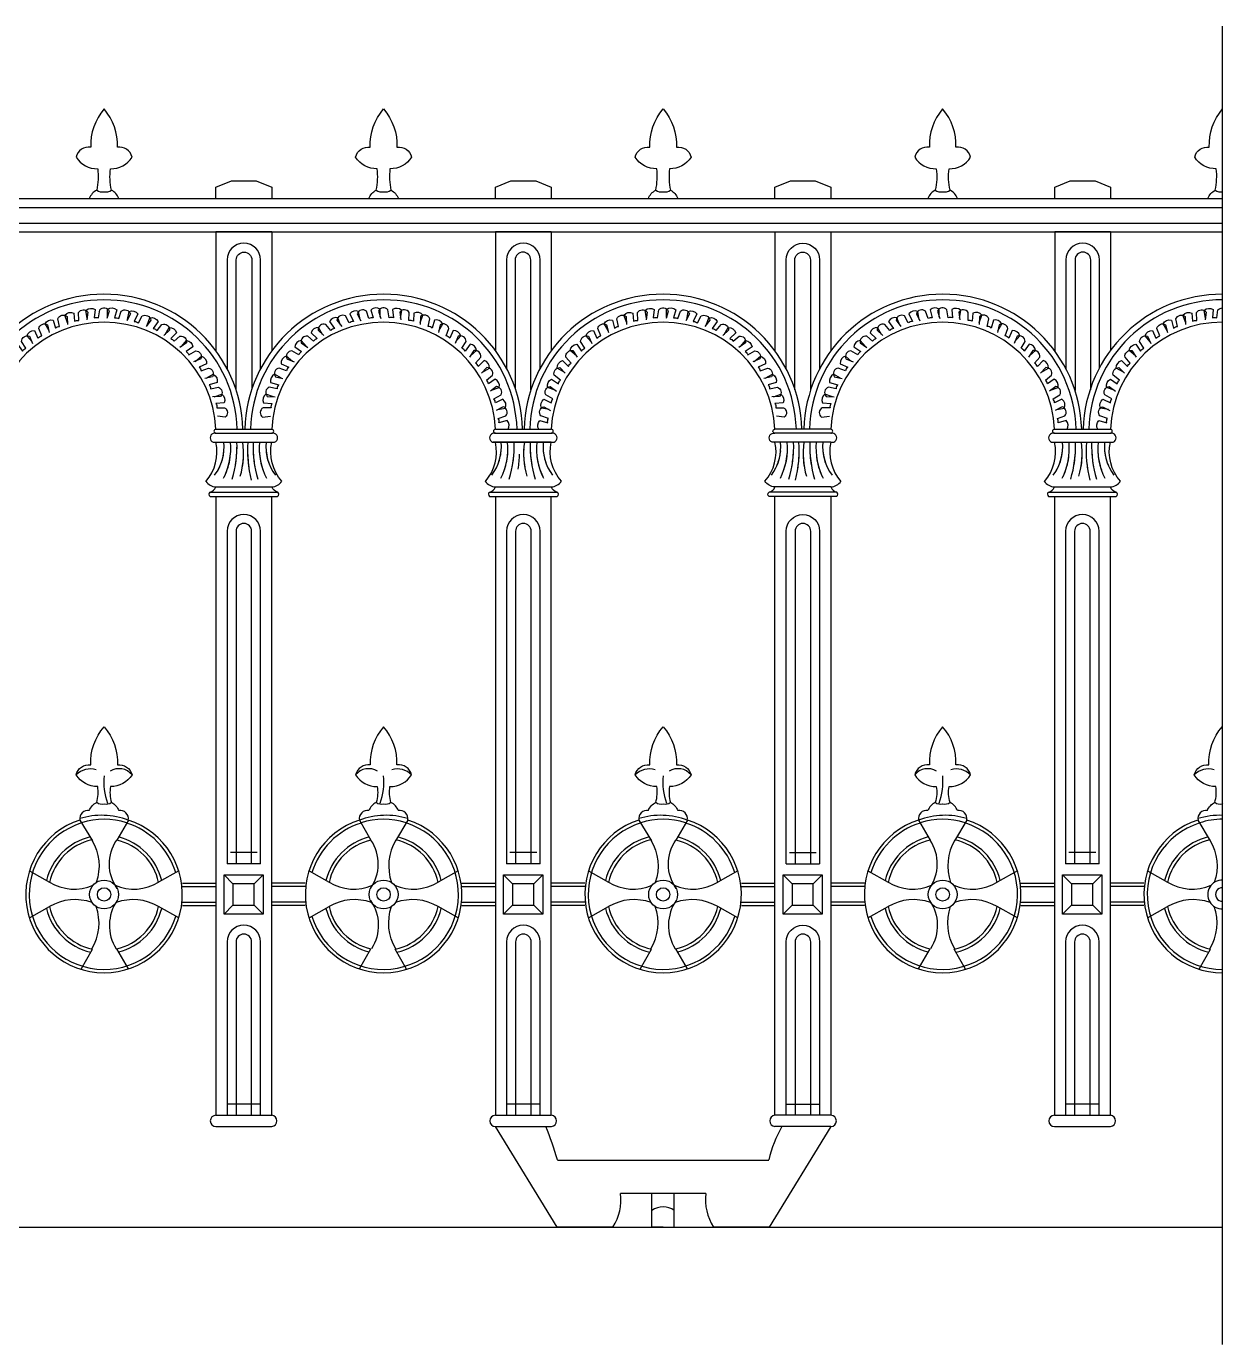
# Model space of a CAD drawing. Extents: x 173 to 2377, y 3129 to 4307.
# Drawn here: x 1307 to 2377, y 3129 to 4307 of the extents above; entities that cross this region are included whole.
import ezdxf

# ---------------------------------------------------------------- set-up
doc = ezdxf.new("R2010")
doc.units = 0
doc.header["$LTSCALE"] = 0.85
doc.header["$MEASUREMENT"] = 0
for name, color, linetype in [('3', 3, 'CONTINUOUS'), ('4', 4, 'CONTINUOUS'), ('7', 7, 'CONTINUOUS')]:
    doc.layers.add(name, color=color, linetype=linetype)

msp = doc.modelspace()

# ---------------------------------------------------------------- linework, layer by layer
at = {"layer": '3'}
for p, q in [((2377, 3128.5), (2377, 4307.5)), ((226.6, 4145.6), (2377, 4145.6)), ((226.6, 4131.6), (2377, 4131.6)), ((1476.6, 3943.6), (1526.6, 3943.6)), ((1726.6, 3943.6), (1776.6, 3943.6)), ((2026.6, 3943.6), (1976.6, 3943.6)), ((2226.6, 3943.6), (2276.6, 3943.6)), ((1476.6, 3935.6), (1528.7, 3935.6)), ((1776.6, 3935.6), (1724.5, 3935.6)), ((1726.6, 3935.6), (1776.6, 3935.6)), ((2026.6, 3935.6), (1974.5, 3935.6)), ((2226.6, 3935.6), (2278.7, 3935.6)), ((1471.3, 3891), (1531.9, 3891)), ((1476.6, 3895.6), (1526.6, 3895.6)), ((1721.3, 3891), (1781.9, 3891)), ((1726.6, 3895.6), (1776.6, 3895.6)), ((2031.9, 3891), (1971.3, 3891)), ((2026.6, 3895.6), (1976.6, 3895.6)), ((2221.3, 3891), (2281.9, 3891)), ((2226.6, 3895.6), (2276.6, 3895.6)), ((1513.6, 3568.6), (1489.6, 3568.6)), ((1763.6, 3568.6), (1739.6, 3568.6)), ((1989.6, 3568.6), (2013.6, 3568.6)), ((2263.6, 3568.6), (2239.6, 3568.6)), ((1516.6, 3558.6), (1486.6, 3558.6)), ((1766.6, 3558.6), (1736.6, 3558.6)), ((1986.6, 3558.6), (2016.6, 3558.6)), ((2266.6, 3558.6), (2236.6, 3558.6)), ((1446.6, 3538.1), (1476.6, 3538.1)), ((1491.9, 3540.6), (1483.9, 3548.6)), ((1510.9, 3540.6), (1518.9, 3548.6)), ((1556.6, 3538.1), (1526.6, 3538.1)), ((1696.6, 3538.1), (1726.6, 3538.1)), ((1741.9, 3540.6), (1733.9, 3548.6)), ((1760.9, 3540.6), (1768.9, 3548.6)), ((1806.6, 3538.1), (1776.6, 3538.1)), ((1946.6, 3538.1), (1976.6, 3538.1)), ((1991.9, 3540.6), (1983.9, 3548.6)), ((2010.9, 3540.6), (2018.9, 3548.6)), ((2056.6, 3538.1), (2026.6, 3538.1)), ((2196.6, 3538.1), (2226.6, 3538.1)), ((2241.9, 3540.6), (2233.9, 3548.6)), ((2260.9, 3540.6), (2268.9, 3548.6)), ((2306.6, 3538.1), (2276.6, 3538.1)), ((1446.6, 3524.1), (1476.6, 3524.1)), ((1491.9, 3521.6), (1483.9, 3513.6)), ((1510.9, 3521.6), (1518.9, 3513.6)), ((1556.6, 3524.1), (1526.6, 3524.1)), ((1696.6, 3524.1), (1726.6, 3524.1)), ((1741.9, 3521.6), (1733.9, 3513.6)), ((1760.9, 3521.6), (1768.9, 3513.6)), ((1806.6, 3524.1), (1776.6, 3524.1)), ((1946.6, 3524.1), (1976.6, 3524.1)), ((1991.9, 3521.6), (1983.9, 3513.6)), ((2010.9, 3521.6), (2018.9, 3513.6)), ((2056.6, 3524.1), (2026.6, 3524.1)), ((2196.6, 3524.1), (2226.6, 3524.1)), ((2241.9, 3521.6), (2233.9, 3513.6)), ((2260.9, 3521.6), (2268.9, 3513.6)), ((2306.6, 3524.1), (2276.6, 3524.1)), ((1516.6, 3343.6), (1486.6, 3343.6)), ((1766.6, 3343.6), (1736.6, 3343.6)), ((1986.6, 3343.6), (2016.6, 3343.6)), ((2266.6, 3343.6), (2236.6, 3343.6))]:
    msp.add_line(p, q, dxfattribs=at)
for points in [[(1494.8, 3982.4), (1494.8, 4098.6, -1), (1508.8, 4098.6), (1508.8, 3983.7)], [(1758.2, 3982.4), (1758.2, 4098.6, 1), (1744.2, 4098.6), (1744.2, 3984.3)], [(1994.4, 3982.4), (1994.4, 4098.6, -1), (2008.4, 4098.6), (2008.4, 3981.8)], [(2259, 3982.4), (2259, 4098.6, 1), (2245, 4098.6), (2245, 3981.8)], [(1361.6, 4046.4), (1360.4, 4053.5, -0.349567), (1368.6, 4054.2), (1367.8, 4046.8, -0.18548), (1371.7, 4046.8), (1372.8, 4053.9, -0.528763), (1381.2, 4052.9), (1379.2, 4046.1)], [(1379.7, 4047.5), (1379.7, 4054.7, -0.349567), (1387.9, 4053.9), (1385.9, 4046.7, -0.18548), (1389.7, 4046.1), (1392, 4052.8, -0.528763), (1400.1, 4050.4), (1396.9, 4044.1)], [(1623.5, 4047.5), (1623.5, 4054.7, 0.349567), (1615.3, 4053.9), (1617.3, 4046.7, 0.18548), (1613.5, 4046.1), (1611.2, 4052.8, 0.528763), (1603.1, 4050.4), (1606.3, 4044.1)], [(1641.6, 4046.4), (1642.8, 4053.5, 0.349567), (1634.7, 4054.2), (1635.4, 4046.8, 0.18548), (1631.5, 4046.8), (1630.4, 4053.9, 0.528763), (1622, 4052.9), (1624.1, 4046.1)], [(1861.6, 4046.4), (1860.4, 4053.5, -0.349567), (1868.5, 4054.2), (1867.8, 4046.8, -0.18548), (1871.7, 4046.8), (1872.8, 4053.9, -0.528763), (1881.2, 4052.9), (1879.2, 4046.1)], [(1879.7, 4047.5), (1879.7, 4054.7, -0.349567), (1887.9, 4053.9), (1885.9, 4046.7, -0.18548), (1889.7, 4046.1), (1892, 4052.8, -0.528763), (1900.1, 4050.4), (1896.9, 4044.1)], [(2123.5, 4047.5), (2123.5, 4054.7, 0.349567), (2115.3, 4053.9), (2117.3, 4046.7, 0.18548), (2113.5, 4046.1), (2111.2, 4052.8, 0.528763), (2103.1, 4050.4), (2106.3, 4044.1)], [(2141.6, 4046.4), (2142.8, 4053.5, 0.349567), (2134.7, 4054.2), (2135.4, 4046.8, 0.18548), (2131.5, 4046.8), (2130.4, 4053.9, 0.528763), (2122, 4052.9), (2124, 4046.1)], [(2361.6, 4046.4), (2360.4, 4053.5, -0.349567), (2368.5, 4054.2), (2367.8, 4046.8, -0.18548), (2371.7, 4046.8), (2372.8, 4053.9, -0.234223), (2377, 4055.6, -0.234223)], [(1327.4, 4035.2), (1323.8, 4041.4, -0.349567), (1331.2, 4044.8), (1333.1, 4037.6, -0.18548), (1336.7, 4039), (1335.3, 4046, -0.528763), (1343.6, 4047.9), (1344, 4040.8)], [(1344, 4042.3), (1341.5, 4049.1, -0.349567), (1349.5, 4051.1), (1350.1, 4043.7, -0.18548), (1353.9, 4044.4), (1353.7, 4051.5, -0.528763), (1362.2, 4052), (1361.3, 4045)], [(1397.7, 4045.3), (1398.9, 4052.4, -0.349567), (1406.9, 4050.3), (1403.6, 4043.5, -0.18548), (1407.3, 4042.2), (1410.7, 4048.5, -0.528763), (1418.3, 4044.6), (1414.1, 4039)], [(1415, 4040.1), (1417.5, 4046.9, -0.349567), (1424.9, 4043.4), (1420.6, 4037.3, -0.18548), (1424, 4035.4), (1428.4, 4040.9, -0.528763), (1435.2, 4035.9), (1430.1, 4031.1)], [(1588.2, 4040.1), (1585.7, 4046.9, 0.349567), (1578.3, 4043.4), (1582.7, 4037.3, 0.18548), (1579.3, 4035.4), (1574.8, 4040.9, 0.528763), (1568, 4035.9), (1573.2, 4031.1)], [(1605.5, 4045.3), (1604.3, 4052.4, 0.349567), (1596.4, 4050.3), (1599.6, 4043.5, 0.18548), (1595.9, 4042.2), (1592.5, 4048.5, 0.528763), (1584.9, 4044.6), (1589.2, 4039)], [(1659.2, 4042.3), (1661.7, 4049.1, 0.349567), (1653.7, 4051.1), (1653.2, 4043.7, 0.18548), (1649.3, 4044.4), (1649.5, 4051.5, 0.528763), (1641, 4052), (1641.9, 4045)], [(1675.9, 4035.2), (1679.5, 4041.4, 0.349567), (1672, 4044.8), (1670.1, 4037.6, 0.18548), (1666.5, 4039), (1667.9, 4046, 0.528763), (1659.6, 4047.9), (1659.3, 4040.8)], [(1827.4, 4035.2), (1823.8, 4041.4, -0.349567), (1831.2, 4044.8), (1833.1, 4037.6, -0.18548), (1836.7, 4039), (1835.3, 4046, -0.528763), (1843.6, 4047.9), (1843.9, 4040.8)], [(1844, 4042.3), (1841.5, 4049.1, -0.349567), (1849.5, 4051.1), (1850.1, 4043.7, -0.18548), (1853.9, 4044.4), (1853.7, 4051.5, -0.528763), (1862.2, 4052), (1861.3, 4045)], [(1897.7, 4045.3), (1898.9, 4052.4, -0.349567), (1906.8, 4050.3), (1903.6, 4043.5, -0.18548), (1907.3, 4042.2), (1910.7, 4048.5, -0.528763), (1918.3, 4044.6), (1914, 4039)], [(1915, 4040.1), (1917.5, 4046.9, -0.349567), (1924.9, 4043.4), (1920.6, 4037.3, -0.18548), (1924, 4035.4), (1928.4, 4040.9, -0.528763), (1935.2, 4035.9), (1930, 4031.1)], [(2088.2, 4040.1), (2085.7, 4046.9, 0.349567), (2078.3, 4043.4), (2082.6, 4037.3, 0.18548), (2079.3, 4035.4), (2074.8, 4040.9, 0.528763), (2068, 4035.9), (2073.2, 4031.1)], [(2105.5, 4045.3), (2104.3, 4052.4, 0.349567), (2096.4, 4050.3), (2099.6, 4043.5, 0.18548), (2095.9, 4042.2), (2092.5, 4048.5, 0.528763), (2084.9, 4044.6), (2089.2, 4039)], [(2159.2, 4042.3), (2161.7, 4049.1, 0.349567), (2153.7, 4051.1), (2153.1, 4043.7, 0.18548), (2149.3, 4044.4), (2149.5, 4051.5, 0.528763), (2141, 4052), (2141.9, 4045)], [(2175.9, 4035.2), (2179.5, 4041.4, 0.349567), (2172, 4044.8), (2170.1, 4037.6, 0.18548), (2166.5, 4039), (2167.9, 4046, 0.528763), (2159.6, 4047.9), (2159.3, 4040.8)], [(2327.3, 4035.2), (2323.7, 4041.4, -0.349567), (2331.2, 4044.8), (2333.1, 4037.6, -0.18548), (2336.7, 4039), (2335.3, 4046, -0.528763), (2343.6, 4047.9), (2343.9, 4040.8)], [(2344, 4042.3), (2341.5, 4049.1, -0.349567), (2349.5, 4051.1), (2350, 4043.7, -0.18548), (2353.9, 4044.4), (2353.7, 4051.5, -0.528763), (2362.2, 4052), (2361.3, 4045)], [(1312.2, 4025.2), (1307.6, 4030.7, -0.349567), (1314.3, 4035.4), (1317.4, 4028.6, -0.18548), (1320.8, 4030.6), (1318.2, 4037.2, -0.528763), (1326, 4040.6), (1327.6, 4033.7)], [(1431.2, 4032), (1434.8, 4038.2, -0.349567), (1441.5, 4033.4), (1436.2, 4028.2, -0.18548), (1439.2, 4025.8), (1444.5, 4030.4, -0.528763), (1450.3, 4024.3), (1444.4, 4020.4)], [(1572, 4032), (1568.4, 4038.2, 0.349567), (1561.7, 4033.4), (1567.1, 4028.2, 0.18548), (1564, 4025.8), (1558.7, 4030.4, 0.528763), (1552.9, 4024.3), (1558.8, 4020.4)], [(1691, 4025.2), (1695.6, 4030.7, 0.349567), (1688.9, 4035.4), (1685.8, 4028.6, 0.18548), (1682.5, 4030.6), (1685, 4037.2, 0.528763), (1677.2, 4040.6), (1675.7, 4033.7)], [(1812.2, 4025.2), (1807.6, 4030.7, -0.349567), (1814.3, 4035.4), (1817.4, 4028.6, -0.18548), (1820.8, 4030.6), (1818.2, 4037.2, -0.528763), (1826, 4040.6), (1827.6, 4033.7)], [(1931.2, 4032), (1934.8, 4038.2, -0.349567), (1941.5, 4033.4), (1936.2, 4028.2, -0.18548), (1939.2, 4025.8), (1944.5, 4030.4, -0.528763), (1950.3, 4024.3), (1944.4, 4020.4)], [(2072, 4032), (2068.4, 4038.2, 0.349567), (2061.7, 4033.4), (2067.1, 4028.2, 0.18548), (2064, 4025.8), (2058.7, 4030.4, 0.528763), (2052.9, 4024.3), (2058.8, 4020.4)], [(2191, 4025.2), (2195.6, 4030.7, 0.349567), (2188.9, 4035.4), (2185.8, 4028.6, 0.18548), (2182.4, 4030.6), (2185, 4037.2, 0.528763), (2177.2, 4040.6), (2175.6, 4033.7)], [(2312.2, 4025.2), (2307.6, 4030.7, -0.349567), (2314.3, 4035.4), (2317.4, 4028.6, -0.18548), (2320.8, 4030.6), (2318.2, 4037.2, -0.528763), (2326, 4040.6), (2327.6, 4033.7)], [(1299, 4012.8), (1293.5, 4017.5, -0.349567), (1299.3, 4023.2), (1303.6, 4017.1, -0.18548), (1306.5, 4019.6), (1302.8, 4025.7, -0.528763), (1309.9, 4030.3), (1312.7, 4023.8)], [(1445.7, 4021.1), (1450.3, 4026.6, -0.349567), (1456.1, 4020.8), (1449.9, 4016.6, -0.18548), (1452.5, 4013.6), (1458.6, 4017.3, -0.528763), (1463.2, 4010.2), (1456.7, 4007.5)], [(1557.5, 4021.1), (1552.9, 4026.6, 0.349567), (1547.1, 4020.8), (1553.3, 4016.6, 0.18548), (1550.7, 4013.6), (1544.6, 4017.3, 0.528763), (1540, 4010.2), (1546.5, 4007.5)], [(1704.2, 4012.8), (1709.7, 4017.5, 0.349567), (1703.9, 4023.2), (1699.6, 4017.1, 0.18548), (1696.7, 4019.6), (1700.4, 4025.7, 0.528763), (1693.3, 4030.3), (1690.5, 4023.8)], [(1799, 4012.8), (1793.5, 4017.5, -0.349567), (1799.3, 4023.2), (1803.6, 4017.1, -0.18548), (1806.5, 4019.6), (1802.8, 4025.7, -0.528763), (1809.9, 4030.3), (1812.7, 4023.8)], [(1945.7, 4021.1), (1950.3, 4026.6, -0.349567), (1956.1, 4020.8), (1949.9, 4016.6, -0.18548), (1952.5, 4013.6), (1958.6, 4017.3, -0.528763), (1963.2, 4010.2), (1956.7, 4007.5)], [(2057.5, 4021.1), (2052.9, 4026.6, 0.349567), (2047.1, 4020.8), (2053.3, 4016.6, 0.18548), (2050.7, 4013.6), (2044.6, 4017.3, 0.528763), (2040, 4010.2), (2046.5, 4007.5)], [(2204.2, 4012.8), (2209.7, 4017.5, 0.349567), (2203.9, 4023.2), (2199.6, 4017.1, 0.18548), (2196.7, 4019.6), (2200.4, 4025.7, 0.528763), (2193.3, 4030.3), (2190.5, 4023.8)], [(2299, 4012.8), (2293.5, 4017.5, -0.349567), (2299.3, 4023.2), (2303.6, 4017.1, -0.18548), (2306.5, 4019.6), (2302.8, 4025.7, -0.528763), (2309.9, 4030.3), (2312.7, 4023.8)], [(1458.1, 4007.9), (1463.6, 4012.6, -0.349567), (1468.3, 4005.8), (1461.5, 4002.7, -0.18548), (1463.5, 3999.4), (1470.1, 4001.9, -0.528763), (1473.5, 3994.1), (1466.6, 3992.6)], [(1545.1, 4007.9), (1539.6, 4012.6, 0.349567), (1534.9, 4005.8), (1541.7, 4002.7, 0.18548), (1539.7, 3999.4), (1533.1, 4001.9, 0.528763), (1529.8, 3994.1), (1536.6, 3992.6)], [(1715, 3998.3), (1721.3, 4001.9, 0.349567), (1716.5, 4008.6), (1711.3, 4003.3, 0.18548), (1708.8, 4006.3), (1713.5, 4011.7, 0.528763), (1707.3, 4017.5), (1703.5, 4011.5)], [(1788.2, 3998.3), (1781.9, 4001.9, -0.349567), (1786.7, 4008.6), (1791.9, 4003.3, -0.18548), (1794.4, 4006.3), (1789.7, 4011.7, -0.528763), (1795.9, 4017.5), (1799.7, 4011.5)], [(1958.1, 4007.9), (1963.6, 4012.6, -0.349567), (1968.3, 4005.8), (1961.5, 4002.7, -0.18548), (1963.5, 3999.4), (1970.1, 4001.9, -0.528763), (1973.5, 3994.1), (1966.6, 3992.6)], [(2045.1, 4007.9), (2039.6, 4012.6, 0.349567), (2034.9, 4005.8), (2041.7, 4002.7, 0.18548), (2039.7, 3999.4), (2033.1, 4001.9, 0.528763), (2029.7, 3994.1), (2036.6, 3992.6)], [(2215, 3998.3), (2221.3, 4001.9, 0.349567), (2216.5, 4008.6), (2211.3, 4003.3, 0.18548), (2208.8, 4006.3), (2213.5, 4011.7, 0.528763), (2207.3, 4017.5), (2203.5, 4011.5)], [(2288.2, 3998.3), (2281.9, 4001.9, -0.349567), (2286.7, 4008.6), (2291.9, 4003.3, -0.18548), (2294.4, 4006.3), (2289.7, 4011.7, -0.528763), (2295.9, 4017.5), (2299.7, 4011.5)], [(1723.2, 3982.1), (1730, 3984.6, 0.349567), (1726.4, 3992), (1720.4, 3987.7, 0.18548), (1718.5, 3991.1), (1724, 3995.6, 0.528763), (1718.9, 4002.3), (1714.1, 3997.2)], [(1780, 3982.1), (1773.3, 3984.6, -0.349567), (1776.8, 3992), (1782.9, 3987.7, -0.18548), (1784.7, 3991.1), (1779.2, 3995.6, -0.528763), (1784.3, 4002.3), (1789.1, 3997.2)], [(2223.2, 3982.1), (2229.9, 3984.6, 0.349567), (2226.4, 3992), (2220.3, 3987.7, 0.18548), (2218.5, 3991.1), (2224, 3995.6, 0.528763), (2218.9, 4002.3), (2214.1, 3997.2)], [(2280, 3982.1), (2273.2, 3984.6, -0.349567), (2276.8, 3992), (2282.8, 3987.7, -0.18548), (2284.7, 3991.1), (2279.2, 3995.6, -0.528763), (2284.3, 4002.3), (2289.1, 3997.2)], [(1468, 3992.8), (1474.3, 3996.4, -0.349567), (1477.7, 3988.9), (1470.5, 3987, -0.18548), (1471.8, 3983.4), (1478.8, 3984.8, -0.528763), (1480.8, 3976.5), (1473.7, 3976.2)], [(1535.2, 3992.8), (1529, 3996.4, 0.349567), (1525.5, 3988.9), (1532.8, 3987, 0.18548), (1531.4, 3983.4), (1524.4, 3984.8, 0.528763), (1522.5, 3976.5), (1529.5, 3976.2)], [(1728.4, 3964.8), (1735.5, 3966.1, 0.349567), (1733.3, 3974), (1726.6, 3970.8, 0.18548), (1725.3, 3974.4), (1731.6, 3977.9, 0.528763), (1727.7, 3985.4), (1722.1, 3981.2)], [(1774.8, 3964.8), (1767.7, 3966.1, -0.349567), (1769.9, 3974), (1776.6, 3970.8, -0.18548), (1777.9, 3974.4), (1771.7, 3977.9, -0.528763), (1775.5, 3985.4), (1781.1, 3981.2)], [(1968, 3992.8), (1974.3, 3996.4, -0.349567), (1977.7, 3988.9), (1970.4, 3987, -0.18548), (1971.8, 3983.4), (1978.8, 3984.8, -0.528763), (1980.8, 3976.5), (1973.7, 3976.2)], [(2035.2, 3992.8), (2028.9, 3996.4, 0.349567), (2025.5, 3988.9), (2032.8, 3987, 0.18548), (2031.4, 3983.4), (2024.4, 3984.8, 0.528763), (2022.4, 3976.5), (2029.5, 3976.2)], [(2228.4, 3964.8), (2235.5, 3966.1, 0.349567), (2233.3, 3974), (2226.6, 3970.8, 0.18548), (2225.3, 3974.4), (2231.5, 3977.9, 0.528763), (2227.7, 3985.4), (2222.1, 3981.2)], [(2274.8, 3964.8), (2267.7, 3966.1, -0.349567), (2269.9, 3974), (2276.6, 3970.8, -0.18548), (2277.9, 3974.4), (2271.6, 3977.9, -0.528763), (2275.5, 3985.4), (2281.1, 3981.2)], [(1475.2, 3976.1), (1481.9, 3978.6, -0.349567), (1484, 3970.7), (1476.6, 3970.1, -0.18548), (1477.3, 3966.3), (1484.4, 3966.4, -0.528763), (1484.9, 3957.9), (1477.9, 3958.8)], [(1528, 3976.1), (1521.3, 3978.6, 0.349567), (1519.2, 3970.7), (1526.7, 3970.1, 0.18548), (1525.9, 3966.3), (1518.8, 3966.4, 0.528763), (1518.3, 3957.9), (1525.3, 3958.8)], [(1975.2, 3976.1), (1981.9, 3978.6, -0.349567), (1984, 3970.7), (1976.6, 3970.1, -0.18548), (1977.3, 3966.3), (1984.4, 3966.4, -0.528763), (1984.9, 3957.9), (1977.9, 3958.8)], [(2028, 3976.1), (2021.3, 3978.6, 0.349567), (2019.2, 3970.7), (2026.6, 3970.1, 0.18548), (2025.9, 3966.3), (2018.8, 3966.4, 0.528763), (2018.3, 3957.9), (2025.3, 3958.8)], [(1737.9, 3947.1, 0.334675), (1737, 3955), (1729.8, 3953, 0.18548), (1729.2, 3956.8), (1735.9, 3959.1, 0.528763), (1733.5, 3967.3), (1727.2, 3964)], [(1765.3, 3947.1, -0.334675), (1766.2, 3955), (1773.4, 3953, -0.18548), (1774, 3956.8), (1767.3, 3959.1, -0.528763), (1769.8, 3967.3), (1776, 3964)], [(2237.9, 3947.1, 0.334675), (2237, 3955), (2229.8, 3953, 0.18548), (2229.2, 3956.8), (2235.9, 3959.1, 0.528763), (2233.4, 3967.3), (2227.2, 3964)], [(2265.3, 3947.1, -0.334675), (2266.2, 3955), (2273.4, 3953, -0.18548), (2274, 3956.8), (2267.3, 3959.1, -0.528763), (2269.7, 3967.3), (2276, 3964)], [(1508.6, 3558.6), (1508.6, 3855.9, 1), (1494.6, 3855.9), (1494.6, 3558.6)], [(1758.6, 3558.6), (1758.6, 3855.9, 1), (1744.6, 3855.9), (1744.6, 3558.6)], [(2008.6, 3558.6), (2008.6, 3855.9, 1), (1994.6, 3855.9), (1994.6, 3558.6)], [(2258.6, 3558.6), (2258.6, 3855.9, 1), (2244.6, 3855.9), (2244.6, 3558.6)], [(1508.6, 3333.6), (1508.6, 3488.6, 1), (1494.6, 3488.6), (1494.6, 3333.6)], [(1758.6, 3333.6), (1758.6, 3488.6, 1), (1744.6, 3488.6), (1744.6, 3333.6)], [(2008.6, 3333.6), (2008.6, 3488.6, 1), (1994.6, 3488.6), (1994.6, 3333.6)], [(2258.6, 3333.6), (2258.6, 3488.6, 1), (2244.6, 3488.6), (2244.6, 3333.6)]]:
    msp.add_lwpolyline(points, format="xyb", dxfattribs=at)
for points in [[(1491.9, 3521.6), (1510.9, 3521.6), (1510.9, 3540.6), (1491.9, 3540.6)], [(1741.9, 3521.6), (1760.9, 3521.6), (1760.9, 3540.6), (1741.9, 3540.6)], [(1991.9, 3521.6), (2010.9, 3521.6), (2010.9, 3540.6), (1991.9, 3540.6)], [(2241.9, 3521.6), (2260.9, 3521.6), (2260.9, 3540.6), (2241.9, 3540.6)]]:
    msp.add_lwpolyline(points, close=True, dxfattribs=at)
for centre in [(1376.6, 3531.1), (1626.6, 3531.1), (1876.6, 3531.1), (2126.6, 3531.1)]:
    msp.add_circle(centre, 6, dxfattribs=at)
for centre, radius, start, end in [((1376.5, 3943.6), 124.3, 1.6116, 178.3884), ((1626.7, 3943.6), 124.3, 1.6116, 178.3884), ((1876.5, 3943.6), 124.3, 1.6116, 178.3884), ((2126.7, 3943.6), 124.3, 1.6116, 178.3884), ((2376.5, 3943.6), 124.3, 89.7597, 178.3884), ((1376.6, 3942.8), 100.1, 2.4568, 177.5432), ((1626.6, 3942.8), 100.1, 2.4568, 177.5432), ((1876.6, 3942.8), 100.1, 2.4568, 177.5432), ((2126.6, 3942.8), 100.1, 2.4568, 177.5432), ((2376.6, 3942.8), 100.1, 89.7598, 177.5432), ((1441.1, 3931.7), 42.9, 323.2855, 5.225), ((1441.1, 3931.7), 42.9, 329.2476, 354.6598), ((1431.6, 3929.8), 58.3, 333.007, 5.7607), ((1392, 3932.2), 103.5, 343.3338, 1.8828), ((1392, 3932.2), 103.5, 350.7002, 0), ((1429, 3925.6), 72.4, 343.531, 7.9646), ((1429, 3925.6), 72.4, 350.3735, 2.9493), ((1612, 3928.1), 107.1, 175.9899, 194.2417), ((1613.3, 3932.2), 103.5, 178.1172, 196.6662), ((1613.3, 3932.2), 103.5, 183.28, 190.4175), ((1573.7, 3929.8), 58.3, 174.2393, 206.993), ((1573.7, 3929.8), 58.3, 182.9719, 198.913), ((1564.2, 3931.7), 42.9, 174.775, 216.7145), ((1564.2, 3931.7), 42.9, 184.983, 203.2751), ((1689, 3931.7), 42.9, 323.2855, 5.225), ((1689, 3931.7), 42.9, 336.7249, 355.017), ((1679.5, 3929.8), 58.3, 333.007, 5.7607), ((1679.5, 3929.8), 58.3, 341.087, 357.0281), ((1639.9, 3932.2), 103.5, 343.3338, 1.8828), ((1639.9, 3932.2), 103.5, 349.5825, 356.72), ((1824.2, 3925.6), 72.4, 172.0354, 196.469), ((1824.2, 3925.6), 72.4, 177.0507, 189.6265), ((1861.2, 3932.2), 103.5, 178.1172, 196.6662), ((1861.2, 3932.2), 103.5, 180, 189.2998), ((1821.6, 3929.8), 58.3, 174.2393, 206.993), ((1812.1, 3931.7), 42.9, 174.775, 216.7145), ((1812.1, 3931.7), 42.9, 185.3402, 210.7524), ((1939, 3931.7), 42.9, 323.2855, 5.225), ((1939, 3931.7), 42.9, 336.7249, 355.017), ((1929.5, 3929.8), 58.3, 333.007, 5.7607), ((1929.5, 3929.8), 58.3, 341.087, 357.0281), ((1889.9, 3932.2), 103.5, 343.3338, 1.8828), ((1889.9, 3932.2), 103.5, 349.5825, 356.72), ((1891.2, 3928.1), 107.1, 345.7583, 4.0101), ((2074.2, 3925.6), 72.4, 172.0354, 196.469), ((2074.2, 3925.6), 72.4, 177.0507, 189.6265), ((2111.2, 3932.2), 103.5, 178.1172, 196.6662), ((2111.2, 3932.2), 103.5, 180, 189.2998), ((2071.6, 3929.8), 58.3, 174.2393, 206.993), ((2062.1, 3931.7), 42.9, 174.775, 216.7145), ((2062.1, 3931.7), 42.9, 185.3402, 210.7524), ((2191.1, 3931.7), 42.9, 323.2855, 5.225), ((2191.1, 3931.7), 42.9, 329.2476, 354.6598), ((2181.6, 3929.8), 58.3, 333.007, 5.7607), ((2142, 3932.2), 103.5, 343.3338, 1.8828), ((2142, 3932.2), 103.5, 350.7002, 0), ((2179, 3925.6), 72.4, 343.531, 7.9646), ((2179, 3925.6), 72.4, 350.3735, 2.9493), ((2362, 3928.1), 107.1, 175.9899, 194.2417), ((2363.3, 3932.2), 103.5, 178.1172, 196.6662), ((2363.3, 3932.2), 103.5, 183.28, 190.4175), ((2323.7, 3929.8), 58.3, 174.2393, 206.993), ((2323.7, 3929.8), 58.3, 182.9719, 198.913), ((2314.2, 3931.7), 42.9, 174.775, 216.7145), ((2314.2, 3931.7), 42.9, 184.983, 203.2751), ((1431.6, 3929.8), 58.3, 334.5742, 352.5238), ((1612, 3928.1), 107.1, 181.674, 188.8664), ((1641.2, 3928.1), 107.1, 351.1336, 358.326), ((1821.6, 3929.8), 58.3, 187.4762, 205.4258), ((1891.2, 3928.1), 107.1, 351.1336, 358.326), ((2071.6, 3929.8), 58.3, 187.4762, 205.4258), ((2181.6, 3929.8), 58.3, 334.5742, 352.5238), ((2362, 3928.1), 107.1, 181.674, 188.8664), ((1364.1, 3626.4), 17, 71.7332, 137.0656), ((1390, 3628.8), 14.8, 38.3333, 122.6358), ((1613.2, 3628.8), 14.8, 57.3642, 141.6667), ((1639.2, 3626.4), 17, 42.9344, 108.2668), ((1864.1, 3626.4), 17, 71.7332, 137.0656), ((1890, 3628.8), 14.8, 38.3333, 122.6358), ((2113.2, 3628.8), 14.8, 57.3642, 141.6667), ((2139.1, 3626.4), 17, 42.9344, 108.2668), ((2364, 3626.4), 17, 71.7332, 137.0656), ((1432, 3632), 55.7, 174.5128, 200.2079), ((1571.2, 3632), 55.7, 339.7921, 5.4872), ((1932, 3632), 55.7, 174.5128, 200.2079), ((2071.2, 3632), 55.7, 339.7921, 5.4872), ((1376.6, 3531.1), 70, 108.0208, 71.9791), ((1374.6, 3534.6), 67.3, 69.4319, 107.0757), ((1376.6, 3535.7), 62.7, 71.2862, 108.6733), ((1626.6, 3531.1), 70, 108.0209, 71.9792), ((1628.6, 3534.6), 67.3, 72.9243, 110.5681), ((1626.6, 3535.7), 62.7, 71.3267, 108.7138), ((1876.6, 3531.1), 70, 108.0208, 71.9791), ((1874.6, 3534.6), 67.3, 69.4319, 107.0757), ((1876.6, 3535.7), 62.7, 71.2862, 108.6733), ((2126.6, 3531.1), 70, 108.0209, 71.9792), ((2128.6, 3534.6), 67.3, 72.9243, 110.5681), ((2126.6, 3535.7), 62.7, 71.3267, 108.7138), ((2376.6, 3531.1), 70, 108.0208, 270.3435), ((2374.6, 3534.6), 67.3, 87.938, 107.0757), ((2376.6, 3535.7), 62.7, 89.6179, 108.6733), ((1376.6, 3531.1), 67, 107.428, 343.0317), ((1376.6, 3531.1), 67, 16.9683, 72.5315), ((1626.6, 3531.1), 67, 196.9683, 72.572), ((1626.6, 3531.1), 67, 107.4685, 163.0317), ((1876.6, 3531.1), 67, 107.428, 343.0317), ((1876.6, 3531.1), 67, 16.9683, 72.5315), ((2126.6, 3531.1), 67, 196.9683, 72.572), ((2126.6, 3531.1), 67, 107.4685, 163.0317), ((2376.6, 3531.1), 67, 107.428, 270.3589), ((1376.6, 3531.1), 53, 103.7381, 166.4654), ((1376.6, 3531.1), 50, 102.6655, 167.4619), ((1376.6, 3531.1), 50, 12.5381, 76.9617), ((1376.6, 3531.1), 53, 13.5346, 75.9652), ((1626.6, 3531.1), 53, 104.0348, 166.4654), ((1626.6, 3531.1), 50, 103.0383, 167.4619), ((1626.6, 3531.1), 50, 12.5381, 77.3345), ((1626.6, 3531.1), 53, 13.5346, 76.2619), ((1876.6, 3531.1), 53, 103.7381, 166.4654), ((1876.6, 3531.1), 50, 102.6655, 167.4619), ((1876.6, 3531.1), 50, 12.5381, 76.9617), ((1876.6, 3531.1), 53, 13.5346, 75.9652), ((2126.6, 3531.1), 53, 104.0348, 166.4654), ((2126.6, 3531.1), 50, 103.0383, 167.4619), ((2126.6, 3531.1), 50, 12.5381, 77.3345), ((2126.6, 3531.1), 53, 13.5346, 76.2619), ((2376.6, 3531.1), 53, 103.7381, 166.4654), ((2376.6, 3531.1), 50, 102.6655, 167.4619), ((2376.6, 3531.1), 6, 85.9895, 274.0105), ((1376.6, 3531.1), 53, 193.5346, 256.9656), ((1376.6, 3531.1), 50, 192.5381, 257.9621), ((1376.6, 3531.1), 50, 283.0383, 347.4619), ((1376.6, 3531.1), 53, 284.0348, 346.4654), ((1626.6, 3531.1), 53, 193.5346, 255.9652), ((1626.6, 3531.1), 50, 192.5381, 256.9617), ((1626.6, 3531.1), 50, 282.0379, 347.4619), ((1626.6, 3531.1), 53, 283.0344, 346.4654), ((1876.6, 3531.1), 53, 193.5346, 256.9656), ((1876.6, 3531.1), 50, 192.5381, 257.9621), ((1876.6, 3531.1), 50, 283.0383, 347.4619), ((1876.6, 3531.1), 53, 284.0348, 346.4654), ((2126.6, 3531.1), 53, 193.5346, 255.9652), ((2126.6, 3531.1), 50, 192.5381, 256.9617), ((2126.6, 3531.1), 50, 282.0379, 347.4619), ((2126.6, 3531.1), 53, 283.0344, 346.4654), ((2376.6, 3531.1), 53, 193.5346, 256.9656), ((2376.6, 3531.1), 50, 192.5381, 257.9621)]:
    msp.add_arc(centre, radius, start, end, dxfattribs=at)
at = {"layer": '4'}
for p, q in [((1526.6, 4123.6), (1526.6, 4017.3)), ((1726.6, 4123.6), (1776.6, 4123.6)), ((1776.6, 4123.6), (1776.6, 4123.5)), ((1776.6, 4123.5), (1776.6, 4017.6)), ((1976.6, 4123.6), (1976.6, 4017.3)), ((2276.8, 4123.6), (2276.8, 4017.3)), ((1476.6, 3947.1), (1526.6, 3947.1)), ((1476.6, 3947.1), (1476.6, 3947.1)), ((1726.6, 3947.1), (1776.6, 3947.1)), ((1726.6, 3947.1), (1726.6, 3947.1)), ((1776.6, 3947.1), (1776.6, 3947.1)), ((2026.6, 3947.1), (1976.6, 3947.1)), ((2026.6, 3947.1), (2026.6, 3947.1)), ((2226.6, 3947.1), (2276.6, 3947.1)), ((2226.6, 3947.1), (2226.6, 3947.1)), ((1471.4, 3887.1), (1476.6, 3887.1)), ((1476.6, 3887.1), (1476.6, 3333.6)), ((1721.4, 3887.1), (1726.6, 3887.1)), ((1726.6, 3887.1), (1726.6, 3333.6)), ((2026.6, 3887.1), (2026.6, 3333.6)), ((2031.8, 3887.1), (2026.6, 3887.1)), ((2221.4, 3887.1), (2226.6, 3887.1)), ((2226.6, 3887.1), (2226.6, 3333.6)), ((1476.6, 3333.6), (1476.6, 3333.6)), ((1726.6, 3333.6), (1726.6, 3333.6)), ((1726.6, 3333.6), (1726.6, 3333.6)), ((2026.6, 3333.6), (2026.6, 3333.6)), ((2226.6, 3333.6), (2226.6, 3333.6)), ((1781.7, 3233.6), (1726.6, 3323.6)), ((2026.6, 3323.6), (1971.5, 3233.6)), ((1914.8, 3263.6), (1838.4, 3263.6)), ((173.3, 3233.6), (2377, 3233.6)), ((1831.7, 3233.6), (1781.7, 3233.6)), ((1971.5, 3233.6), (1921.5, 3233.6))]:
    msp.add_line(p, q, dxfattribs=at)
for points in [[(1476.6, 4153.6), (1476.6, 4163.6), (1490.5, 4169.3), (1512.7, 4169.3), (1526.6, 4163.6), (1526.6, 4153.6)], [(1726.6, 4153.6), (1726.6, 4163.6), (1740.5, 4169.3), (1762.7, 4169.3), (1776.6, 4163.6), (1776.6, 4153.6)], [(1976.6, 4153.6), (1976.6, 4163.6), (1990.5, 4169.3), (2012.7, 4169.3), (2026.6, 4163.6), (2026.6, 4153.6)], [(2226.8, 4153.6), (2226.8, 4163.6), (2240.7, 4169.3), (2262.9, 4169.3), (2276.8, 4163.6), (2276.8, 4153.6)], [(1526.6, 4123.6), (1526.6, 4123.6), (1476.6, 4123.6), (1476.6, 4017.3)], [(1776.6, 4123.6), (1776.6, 4123.6), (1726.6, 4123.6), (1726.6, 4017.6)], [(1976.6, 4123.6), (1976.6, 4123.6), (2026.6, 4123.6), (2026.6, 4017.3)], [(2276.8, 4123.6), (2276.8, 4123.6), (2226.8, 4123.6), (2226.8, 4017.3)], [(1782, 3293.6), (1971.2, 3293.6)]]:
    msp.add_lwpolyline(points, dxfattribs=at)
for points in [[(1526.6, 3333.6), (1526.6, 3887.1), (1531.8, 3887.1, 0.537232), (1531.9, 3891, -0.286564), (1526.6, 3895.6, 0.225726), (1535.6, 3900.6, -0.240408), (1526.6, 3935.6, 1.294366), (1526.6, 3943.6, 1), (1526.6, 3947.1), (1526.6, 3947.1)], [(1776.6, 3333.6), (1776.6, 3887.1), (1781.8, 3887.1, 0.537232), (1781.9, 3891, -0.286564), (1776.6, 3895.6, 0.225726), (1785.6, 3900.6, -0.240408), (1776.6, 3935.6, 1.294366), (1776.6, 3943.6, 1), (1776.6, 3947.1), (1776.6, 3947.1)], [(1976.6, 3333.6), (1976.6, 3887.1), (1971.4, 3887.1, -0.537232), (1971.3, 3891, 0.286564), (1976.6, 3895.6, -0.225726), (1967.6, 3900.6, 0.240408), (1976.6, 3935.6, -1.294366), (1976.6, 3943.6, -1), (1976.6, 3947.1), (1976.6, 3947.1)], [(2276.6, 3333.6), (2276.6, 3887.1), (2281.8, 3887.1, 0.537232), (2281.9, 3891, -0.286564), (2276.6, 3895.6, 0.225726), (2285.6, 3900.6, -0.240408), (2276.6, 3935.6, 1.294366), (2276.6, 3943.6, 1), (2276.6, 3947.1), (2276.6, 3947.1)]]:
    msp.add_lwpolyline(points, format="xyb", dxfattribs=at)
for centre, radius, start, end in [((1475.6, 3939.6), 4.13, 75.3778, 284.6222), ((1476.6, 3945.4), 1.75, 90, 270), ((1725.5, 3939.6), 4.13, 75.3778, 284.6222), ((1726.6, 3945.4), 1.75, 90, 270), ((1776.6, 3945.4), 1.75, 270, 90), ((2026.6, 3945.4), 1.75, 270, 90), ((2027.7, 3939.6), 4.13, 255.3778, 104.6222), ((2225.5, 3939.6), 4.13, 75.3778, 284.6222), ((2226.6, 3945.4), 1.75, 90, 270), ((1437.8, 3926.9), 39.8, 318.5512, 12.6227), ((1687.8, 3926.9), 39.8, 318.5512, 12.6227), ((2065.4, 3926.9), 39.8, 167.3773, 221.4488), ((2187.8, 3926.9), 39.8, 318.5512, 12.6227), ((1477.4, 3907.6), 12, 215.4919, 266.3718), ((1472.6, 3889.1), 2.32, 125.6496, 238.634), ((1470.2, 3897.6), 6.66, 279.0964, 343.0579), ((1727.3, 3907.6), 12, 215.4919, 266.3718), ((1722.6, 3889.1), 2.32, 125.6496, 238.634), ((1720.2, 3897.6), 6.66, 279.0964, 343.0579), ((2025.9, 3907.6), 12, 273.6282, 324.5081), ((2033, 3897.6), 6.66, 196.9421, 260.9036), ((2030.6, 3889.1), 2.32, 301.366, 54.3504), ((2227.3, 3907.6), 12, 215.4919, 266.3718), ((2222.6, 3889.1), 2.32, 125.6496, 238.634), ((2220.2, 3897.6), 6.66, 279.0964, 343.0579), ((1476.6, 3328.6), 5, 90, 270), ((1526.2, 3328.6), 5.02, 274.8263, 85.1737), ((1726.6, 3328.6), 5, 90, 270), ((1726.6, 3328.6), 5, 90, 270), ((1776.2, 3328.6), 5.02, 274.8263, 85.1737), ((1776.2, 3328.6), 5.02, 274.8263, 85.1737), ((1977, 3328.6), 5.02, 94.8263, 265.1737), ((2026.6, 3328.6), 5, 270, 90), ((2226.6, 3328.6), 5, 90, 270), ((2276.2, 3328.6), 5.02, 274.8263, 85.1737), ((1566.2, 3235.5), 223.5, 15.079, 23.2256), ((2085.9, 3266.5), 117.9, 150.9999, 166.6873), ((1794.6, 3257.7), 44.2, 327.0575, 7.7128), ((1958.7, 3257.7), 44.2, 172.2872, 212.9425)]:
    msp.add_arc(centre, radius, start, end, dxfattribs=at)
at = {"layer": '7'}
for p, q in [((226.6, 4153.6), (2377, 4153.6)), ((226.6, 4123.6), (2377, 4123.6)), ((1471.4, 3887.1), (1531.8, 3887.1)), ((1721.4, 3887.1), (1781.8, 3887.1)), ((2031.8, 3887.1), (1971.4, 3887.1)), ((2221.4, 3887.1), (2281.8, 3887.1)), ((1355, 3597.7), (1366.1, 3579.2)), ((1398.3, 3597.7), (1387.9, 3579.8)), ((1605, 3597.7), (1615.3, 3579.8)), ((1648.3, 3597.7), (1637.2, 3579.2)), ((1854.9, 3597.7), (1866.1, 3579.2)), ((1898.3, 3597.7), (1887.9, 3579.8)), ((2104.9, 3597.7), (2115.3, 3579.8)), ((2148.3, 3597.7), (2137.1, 3579.2)), ((2354.9, 3597.7), (2366, 3579.2)), ((1309.9, 3552.2), (1327.8, 3542)), ((1443.4, 3552.2), (1425.4, 3542)), ((1559.9, 3552.2), (1577.8, 3542)), ((1693.4, 3552.2), (1675.4, 3542)), ((1809.8, 3552.2), (1827.8, 3542)), ((1943.4, 3552.2), (1925.4, 3542)), ((2059.8, 3552.2), (2077.8, 3542)), ((2193.4, 3552.2), (2175.4, 3542)), ((2309.8, 3552.2), (2327.8, 3542)), ((1446.6, 3541.1), (1476.6, 3541.1)), ((1556.6, 3541.1), (1526.6, 3541.1)), ((1696.6, 3541.1), (1726.6, 3541.1)), ((1806.6, 3541.1), (1776.6, 3541.1)), ((1946.6, 3541.1), (1976.6, 3541.1)), ((2056.6, 3541.1), (2026.6, 3541.1)), ((2196.6, 3541.1), (2226.6, 3541.1)), ((2306.6, 3541.1), (2276.6, 3541.1)), ((1309.9, 3510.1), (1327.8, 3520.3)), ((1443.4, 3510.1), (1425.4, 3520.3)), ((1446.6, 3521.1), (1476.6, 3521.1)), ((1556.6, 3521.1), (1526.6, 3521.1)), ((1559.9, 3510.1), (1577.8, 3520.3)), ((1693.4, 3510.1), (1675.4, 3520.3)), ((1696.6, 3521.1), (1726.6, 3521.1)), ((1806.6, 3521.1), (1776.6, 3521.1)), ((1809.8, 3510.1), (1827.8, 3520.3)), ((1943.4, 3510.1), (1925.4, 3520.3)), ((1946.6, 3521.1), (1976.6, 3521.1)), ((2056.6, 3521.1), (2026.6, 3521.1)), ((2059.8, 3510.1), (2077.8, 3520.3)), ((2193.4, 3510.1), (2175.4, 3520.3)), ((2196.6, 3521.1), (2226.6, 3521.1)), ((2306.6, 3521.1), (2276.6, 3521.1)), ((2309.8, 3510.1), (2327.8, 3520.3)), ((1356.1, 3464.2), (1366.2, 3482.2)), ((1398.3, 3464.6), (1387.9, 3482.4)), ((1605, 3464.6), (1615.3, 3482.4)), ((1647.1, 3464.2), (1637, 3482.2)), ((1856.1, 3464.2), (1866.2, 3482.2)), ((1898.3, 3464.6), (1887.9, 3482.4)), ((2104.9, 3464.6), (2115.3, 3482.4)), ((2147.1, 3464.2), (2137, 3482.2)), ((2356.1, 3464.2), (2366.2, 3482.2)), ((1476.6, 3333.6), (1526.6, 3333.6)), ((1726.6, 3333.6), (1776.6, 3333.6)), ((2026.6, 3333.6), (1976.6, 3333.6)), ((2226.6, 3333.6), (2276.6, 3333.6)), ((1476.6, 3323.6), (1526.6, 3323.6)), ((1726.6, 3323.6), (1776.6, 3323.6)), ((2026.6, 3323.6), (1976.6, 3323.6)), ((2226.6, 3323.6), (2276.6, 3323.6))]:
    msp.add_line(p, q, dxfattribs=at)
for points in [[(1389.8, 4153.6, 0.185108), (1383.2, 4161, -0.083818), (1382.3, 4180.2, 0.26941), (1401.6, 4190.5, 0.394272), (1388.5, 4199.4, 0.190823), (1376.6, 4233.6, 0.190823), (1364.7, 4199.4, 0.394272), (1351.6, 4190.5, 0.26941), (1370.9, 4180.2, -0.083818), (1370, 4161, 0.185108), (1363.4, 4153.6)], [(1613.5, 4153.6, -0.185108), (1620, 4161, 0.083818), (1620.9, 4180.2, -0.26941), (1601.6, 4190.5, -0.394272), (1614.7, 4199.4, -0.190823), (1626.6, 4233.6, -0.190823), (1638.5, 4199.4, -0.394272), (1651.6, 4190.5, -0.26941), (1632.3, 4180.2, 0.083818), (1633.2, 4161, -0.185108), (1639.8, 4153.6)], [(1863.4, 4153.6, -0.185108), (1870, 4161, 0.083818), (1870.9, 4180.2, -0.26941), (1851.6, 4190.5, -0.394272), (1864.7, 4199.4, -0.190823), (1876.6, 4233.6, -0.190823), (1888.5, 4199.4, -0.394272), (1901.6, 4190.5, -0.26941), (1882.3, 4180.2, 0.083818), (1883.2, 4161, -0.185108), (1889.8, 4153.6)], [(2139.8, 4153.6, 0.185108), (2133.2, 4161, -0.083818), (2132.3, 4180.2, 0.26941), (2151.6, 4190.5, 0.394272), (2138.5, 4199.4, 0.190823), (2126.6, 4233.6, 0.190823), (2114.7, 4199.4, 0.394272), (2101.6, 4190.5, 0.26941), (2120.9, 4180.2, -0.083818), (2120, 4161, 0.185108), (2113.4, 4153.6)], [(2363.8, 4153.6, -0.185108), (2370.4, 4161, 0.083818), (2371.3, 4180.2, -0.26941), (2352, 4190.5, -0.394272), (2365.1, 4199.4, -0.190823), (2377, 4233.6)], [(1516.6, 4001.4), (1516.6, 4098.6, 1), (1486.6, 4098.6), (1486.6, 4001.4)], [(1766.6, 4001.4), (1766.6, 4098.6, 1), (1736.6, 4098.6), (1736.6, 4001.8)], [(1986.6, 4001.4), (1986.6, 4098.6, -1), (2016.6, 4098.6), (2016.6, 4001.4)], [(2266.8, 4001.4), (2266.8, 4098.6, 1), (2236.8, 4098.6), (2236.8, 4001.4)], [(1516.6, 3558.6), (1516.6, 3855.9, 1), (1486.6, 3855.9), (1486.6, 3558.6)], [(1766.6, 3558.6), (1766.6, 3855.9, 1), (1736.6, 3855.9), (1736.6, 3558.6)], [(1986.6, 3558.6), (1986.6, 3855.9, -1), (2016.6, 3855.9), (2016.6, 3558.6)], [(2266.6, 3558.6), (2266.6, 3855.9, 1), (2236.6, 3855.9), (2236.6, 3558.6)], [(1363.4, 3606.1, -0.185108), (1370, 3613.5, 0.113213), (1370.9, 3627.7, -0.26941), (1351.6, 3638, -0.394272), (1364.7, 3646.9, -0.190823), (1376.6, 3681.1, -0.190823), (1388.5, 3646.9, -0.394272), (1401.6, 3638, -0.26941), (1382.3, 3627.7, 0.113213), (1383.2, 3613.5, -0.185108), (1389.8, 3606.1)], [(1639.8, 3606.1, 0.185108), (1633.2, 3613.5, -0.113213), (1632.3, 3627.7, 0.26941), (1651.6, 3638, 0.394272), (1638.5, 3646.9, 0.190823), (1626.6, 3681.1, 0.190823), (1614.7, 3646.9, 0.394272), (1601.6, 3638, 0.26941), (1620.9, 3627.7, -0.113213), (1620, 3613.5, 0.185108), (1613.4, 3606.1)], [(1863.4, 3606.1, -0.185108), (1870, 3613.5, 0.113213), (1870.9, 3627.7, -0.26941), (1851.6, 3638, -0.394272), (1864.7, 3646.9, -0.190823), (1876.6, 3681.1, -0.190823), (1888.5, 3646.9, -0.394272), (1901.6, 3638, -0.26941), (1882.3, 3627.7, 0.113213), (1883.2, 3613.5, -0.185108), (1889.8, 3606.1)], [(2139.8, 3606.1, 0.185108), (2133.2, 3613.5, -0.113213), (2132.3, 3627.7, 0.26941), (2151.6, 3638, 0.394272), (2138.5, 3646.9, 0.190823), (2126.6, 3681.1, 0.190823), (2114.7, 3646.9, 0.394272), (2101.6, 3638, 0.26941), (2120.9, 3627.7, -0.113213), (2120, 3613.5, 0.185108), (2113.4, 3606.1)], [(2363.4, 3606.1, -0.185108), (2370, 3613.5, 0.113213), (2370.9, 3627.7, -0.26941), (2351.6, 3638, -0.394272), (2364.7, 3646.9, -0.190823), (2376.6, 3681.1, -0.003286), (2377, 3680.6, -0.003286)], [(1365.8, 3579.7, -0.222498), (1369.5, 3541.9, -0.213064)], [(1388.4, 3536.4, -0.312743), (1387.9, 3579.8, -0.278048)], [(1614.8, 3536.4, 0.312743), (1615.3, 3579.8, 0.278048)], [(1637.5, 3579.7, 0.222498), (1633.7, 3541.9, 0.213064)], [(1865.7, 3579.7, -0.222498), (1869.5, 3541.9, -0.213064)], [(1888.4, 3536.4, -0.312743), (1887.9, 3579.8, -0.278048)], [(2114.8, 3536.4, 0.312743), (2115.3, 3579.8, 0.278048)], [(2137.5, 3579.7, 0.222498), (2133.7, 3541.9, 0.213064)], [(2365.7, 3579.7, -0.222498), (2369.5, 3541.9, -0.213064)], [(1388.4, 3525.8, 0.303529), (1387.5, 3482.5, 0.278048)], [(1614.8, 3525.8, -0.303529), (1615.8, 3482.5, -0.278048)], [(1888.4, 3525.8, 0.303529), (1887.5, 3482.5, 0.278048)], [(2114.8, 3525.8, -0.303529), (2115.7, 3482.5, -0.278048)], [(1365.8, 3482.5, 0.222498), (1369.5, 3520.3, 0.213064)], [(1637.5, 3482.5, -0.222498), (1633.7, 3520.3, -0.213064)], [(1865.7, 3482.5, 0.222498), (1869.5, 3520.3, 0.213064)], [(2137.5, 3482.5, -0.222498), (2133.7, 3520.3, -0.213064)], [(2365.7, 3482.5, 0.222498), (2369.5, 3520.3, 0.213064)], [(1516.6, 3333.6), (1516.6, 3488.6, 1), (1486.6, 3488.6), (1486.6, 3333.6)], [(1766.6, 3333.6), (1766.6, 3488.6, 1), (1736.6, 3488.6), (1736.6, 3333.6)], [(1986.6, 3333.6), (1986.6, 3488.6, -1), (2016.6, 3488.6), (2016.6, 3333.6)], [(2266.6, 3333.6), (2266.6, 3488.6, 1), (2236.6, 3488.6), (2236.6, 3333.6)]]:
    msp.add_lwpolyline(points, format="xyb", dxfattribs=at)
for points in [[(1518.9, 3513.6), (1483.9, 3513.6), (1483.9, 3548.6), (1518.9, 3548.6)], [(1768.9, 3513.6), (1733.9, 3513.6), (1733.9, 3548.6), (1768.9, 3548.6)], [(2018.9, 3513.6), (1983.9, 3513.6), (1983.9, 3548.6), (2018.9, 3548.6)], [(2268.9, 3513.6), (2233.9, 3513.6), (2233.9, 3548.6), (2268.9, 3548.6)]]:
    msp.add_lwpolyline(points, close=True, dxfattribs=at)
for points in [[(1876.6, 3233.6), (1876.6, 3233.6), (1866.6, 3233.6), (1866.6, 3263.6)], [(1876.6, 3233.6), (1876.6, 3233.6), (1886.6, 3233.6), (1886.6, 3263.6)]]:
    msp.add_lwpolyline(points, dxfattribs=at)
for centre in [(1376.6, 3531.1), (1626.6, 3531.1), (1876.6, 3531.1), (2126.6, 3531.1)]:
    msp.add_circle(centre, 12.9, dxfattribs=at)
for centre, radius, start, end in [((1374.8, 4167.3), 7.92, 232.6219, 282.9973), ((1378.4, 4167.3), 7.92, 257.0027, 307.3781), ((1624.8, 4167.3), 7.92, 232.6219, 282.9973), ((1628.4, 4167.3), 7.92, 257.0027, 307.3781), ((1874.8, 4167.3), 7.92, 232.6219, 282.9973), ((1878.4, 4167.3), 7.92, 257.0027, 307.3781), ((2124.8, 4167.3), 7.92, 232.6219, 282.9973), ((2128.4, 4167.3), 7.92, 257.0027, 307.3781), ((2375.2, 4167.3), 7.92, 232.6219, 282.9973), ((1376.5, 3943.6), 119.3, 1.6791, 178.3209), ((1626.7, 3943.6), 119.3, 1.6791, 178.3209), ((1876.5, 3943.6), 119.3, 1.6791, 178.3209), ((2126.7, 3943.6), 119.3, 1.6791, 178.3209), ((2376.5, 3943.6), 119.3, 89.7497, 178.3209), ((1374.8, 3619.8), 7.92, 232.6219, 282.9973), ((1378.4, 3619.8), 7.92, 257.0027, 307.3781), ((1624.8, 3619.8), 7.92, 232.6219, 282.9973), ((1628.4, 3619.8), 7.92, 257.0027, 307.3781), ((1874.8, 3619.8), 7.92, 232.6219, 282.9973), ((1878.4, 3619.8), 7.92, 257.0027, 307.3781), ((2124.8, 3619.8), 7.92, 232.6219, 282.9973), ((2128.4, 3619.8), 7.92, 257.0027, 307.3781), ((2374.8, 3619.8), 7.92, 232.6219, 282.9973), ((2378.4, 3619.8), 7.92, 257.0027, 260.1012), ((1362.1, 3599), 7.24, 79.1217, 190.5383), ((1391.1, 3599), 7.24, 349.4617, 100.8783), ((1612.1, 3599), 7.24, 79.1217, 190.5383), ((1641.1, 3599), 7.24, 349.4617, 100.8783), ((1862.1, 3599), 7.24, 79.1217, 190.5383), ((1891.1, 3599), 7.24, 349.4617, 100.8783), ((2112.1, 3599), 7.24, 79.1217, 190.5383), ((2141.1, 3599), 7.24, 349.4617, 100.8783), ((2362.1, 3599), 7.24, 79.1217, 190.5383), ((1349.6, 3577.7), 41.8, 238.5492, 294.1994), ((1403.6, 3577.7), 41.8, 245.8006, 301.4508), ((1599.6, 3577.7), 41.8, 238.5492, 294.1994), ((1653.6, 3577.7), 41.8, 245.8006, 301.4508), ((1849.6, 3577.7), 41.8, 238.5492, 294.1994), ((1903.6, 3577.7), 41.8, 245.8006, 301.4508), ((2099.6, 3577.7), 41.8, 238.5492, 294.1994), ((2153.6, 3577.7), 41.8, 245.8006, 301.4508), ((2349.6, 3577.7), 41.8, 238.5492, 294.1994), ((2376.6, 3531.1), 12.9, 88.1389, 271.8611), ((1350.7, 3481.7), 44.8, 70.2037, 120.7179), ((1402.5, 3481.7), 44.8, 59.2821, 109.7963), ((1600.7, 3481.7), 44.8, 70.2037, 120.7179), ((1652.5, 3481.7), 44.8, 59.2821, 109.7963), ((1850.7, 3481.7), 44.8, 70.2037, 120.7179), ((1902.5, 3481.7), 44.8, 59.2821, 109.7963), ((2100.7, 3481.7), 44.8, 70.2037, 120.7179), ((2152.5, 3481.7), 44.8, 59.2821, 109.7963), ((2350.7, 3481.7), 44.8, 70.2037, 120.7179), ((1876.6, 3234), 17.7, 55.6802, 124.3198)]:
    msp.add_arc(centre, radius, start, end, dxfattribs=at)

doc.saveas('drawing.dxf')
